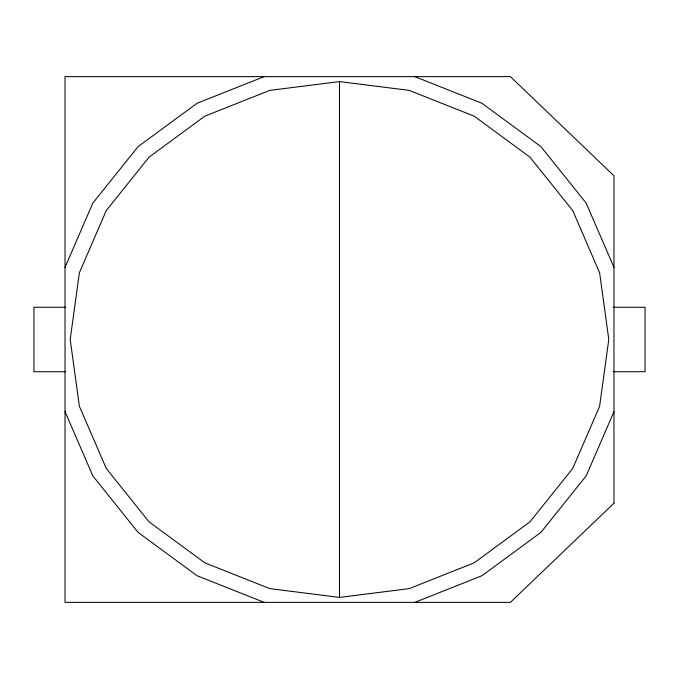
<?xml version="1.0" encoding="UTF-8"?>
<svg xmlns="http://www.w3.org/2000/svg" width="679" height="679" viewBox="0 0 679 679"><rect width="100%" height="100%" fill="white"/><g stroke="black" fill="none" stroke-linecap="round" stroke-linejoin="round"><path stroke-width="1.02" d="M65.023 267.39L92.828 203.106L138.092 146.605L197.08 103.259L264.207 76.625M613.977 411.61L586.172 475.894L540.908 532.395L481.92 575.741L414.793 602.375M339.5 81.59L269.801 90.375L204.854 116.143L149.074 157.129L106.28 210.541L79.375 272.746L70.2 339.5L79.375 406.254L106.28 468.459L149.074 521.871L204.854 562.857L269.801 588.625L339.5 597.41L409.199 588.625L474.146 562.857L529.926 521.871L572.72 468.459L599.625 406.254L608.8 339.5L599.625 272.746L572.72 210.541L529.926 157.129L474.146 116.143L409.199 90.375L339.5 81.59L339.5 597.41M65.744 307.264L33.95 307.264L33.95 371.736L65.744 371.736M613.256 307.264L645.05 307.264L645.05 371.736L613.256 371.736M414.793 76.625L481.92 103.259L540.908 146.605L586.172 203.106L613.977 267.39M264.207 602.375L197.08 575.741L138.092 532.395L92.828 475.894L65.023 411.61M613.977 503.173L510.404 602.375L65.023 602.375L65.023 76.625L510.404 76.625L613.977 175.827L613.977 503.173"/></g></svg>
